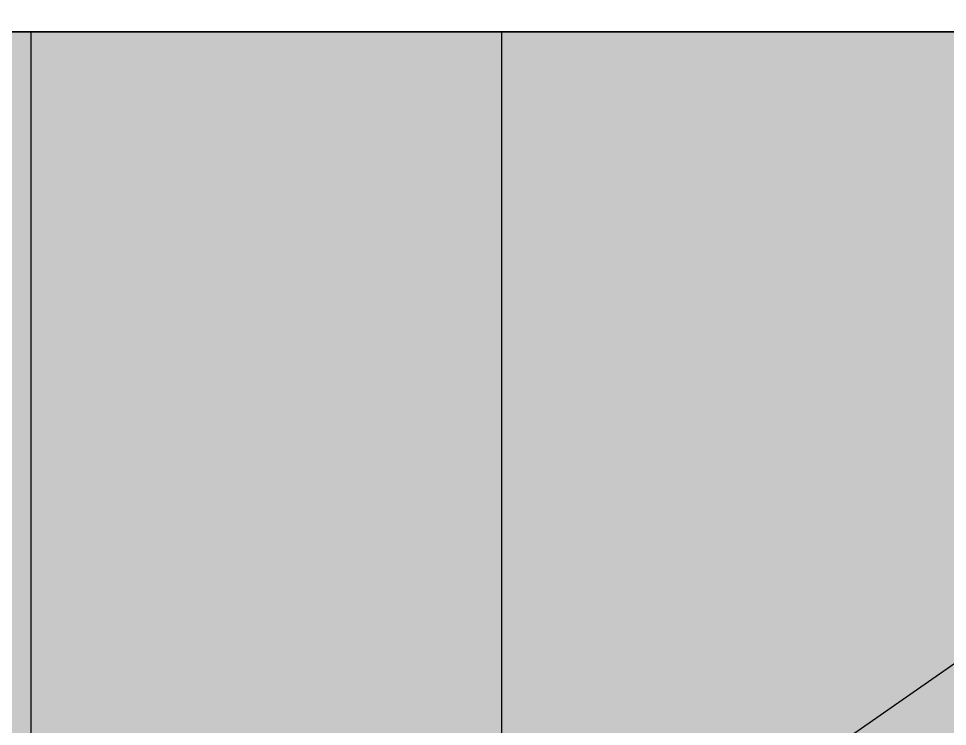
# Model space of a CAD drawing. Header units: millimetres. Extents: x 118878 to 201916, y 10986 to 20993.
# Drawn here: x 188864.4 to 188982.8, y 13749.5 to 13839.7 of the extents above; entities that cross this region are included whole.
import ezdxf

# ---------------------------------------------------------------- set-up
doc = ezdxf.new("R2010")
doc.units = ezdxf.units.MM
doc.header["$LTSCALE"] = 100
for name, color, linetype in [('0-DARPUSH', 213, 'Continuous'), ('0-handrail', 135, 'Continuous'), ('0-hatch', 253, 'Continuous'), ('4', 4, 'Continuous')]:
    doc.layers.add(name, color=color, linetype=linetype)

msp = doc.modelspace()

# ---------------------------------------------------------------- hatches: boundary and pattern name
at = {"layer": '0-hatch', "true_color": 0x999999, "transparency": 33554687}
h = msp.add_hatch(color=253, dxfattribs=at)
h.paths.add_polyline_path([(189295.98, 12962.97), (189205.98, 12962.97), (188635.98, 12962.97), (188635.98, 12942.97), (188645.98, 12942.97), (188645.98, 12932.97), (188635.98, 12932.97), (188635.98, 12882.97), (189590.98, 12882.97), (189590.98, 12902.97), (189295.98, 12902.97)], flags=0)
h.paths.add_polyline_path([(188635.98, 12932.97), (187985.98, 12932.97), (187985.98, 12927.97), (187985.98, 12917.97), (187940.98, 12917.97), (187940.98, 12912.97), (187940.98, 12902.97), (187895.98, 12902.97), (187895.98, 12897.97), (187895.98, 12887.97), (187850.98, 12887.97), (187850.98, 12882.97), (188635.98, 12882.97)], flags=0)
h.paths.add_polyline_path([(188635.98, 13362.47), (188615.98, 13362.47), (188615.98, 13342.97), (188572.23, 13342.97), (188565.06, 13337.97), (188485.98, 13337.97), (188485.98, 13262.97), (188635.98, 13262.97)], flags=0)
h.paths.add_polyline_path([(188635.98, 13387.36), (188572.23, 13342.97), (188615.98, 13342.97), (188615.98, 13362.47), (188635.98, 13362.47)], flags=0)
h.paths.add_polyline_path([(189099.28, 13837.97), (188265.98, 13837.97), (188265.98, 13722.97), (188699.98, 13722.97), (188699.98, 13717.97), (188695.98, 13717.97), (188695.98, 13642.97), (188605.98, 13642.97), (188605.98, 13494.42)], flags=0)
h.paths.add_polyline_path([(189133.14, 13757.97), (189108.02, 13837.97), (189099.28, 13837.97), (188605.98, 13494.42), (188605.98, 13390.84)], flags=0)
h.paths.add_polyline_path([(189147.98, 13837.97), (189108.02, 13837.97), (189133.14, 13757.97), (189147.98, 13757.97)], flags=0)
h.paths.add_polyline_path([(188480.98, 13642.97), (188430.98, 13642.97), (188430.98, 13442.97), (188480.98, 13442.97)], flags=0)
h.paths.add_polyline_path([(188480.98, 13442.97), (188430.98, 13442.97), (188430.98, 13357.97), (188480.98, 13357.97)], flags=0)
h.paths.add_polyline_path([(189295.98, 13732.97), (189205.98, 13732.97), (189205.98, 13262.97), (189295.98, 13262.97)], flags=0)
h.paths.add_polyline_path([(188480.98, 12962.97), (188430.98, 12962.97), (188430.98, 12942.97), (188480.98, 12942.97)], flags=0)
at = {"layer": '0-hatch', "transparency": 33554687}
h = msp.add_hatch(dxfattribs=at)
h.set_pattern_fill('ANSI31', color=8, scale=18.8976, angle=45, style=0, pattern_type=0)
h.set_pattern_definition([(90, (188265.98, 13837.966), (-60, 0), [])])
h.paths.add_polyline_path([(189099.28, 13837.97), (188265.98, 13837.97), (188265.98, 13722.97), (188699.98, 13722.97), (188699.98, 13717.97), (188695.98, 13717.97), (188695.98, 13642.97), (188615.98, 13642.97), (188615.98, 13501.39)], flags=0)
h.paths.add_polyline_path([(189147.98, 13837.97), (189108.02, 13837.97), (189133.14, 13757.97), (189147.98, 13757.97)], flags=0)
h.paths.add_polyline_path([(189133.14, 13757.97), (189108.02, 13837.97), (189099.28, 13837.97), (188615.98, 13501.39), (188615.98, 13397.8)], flags=0)

# ---------------------------------------------------------------- linework, layer by layer
at = {"layer": '0-DARPUSH'}
msp.add_lwpolyline([(188261.98, 13837.97), (189151.98, 13837.97), (189151.98, 13842.97), (188261.98, 13842.97)], close=True, dxfattribs=at)
at = {"layer": '0-handrail'}
msp.add_lwpolyline([(189133.14, 13757.97), (189106.45, 13842.97), (188532.1, 13442.97), (188558.78, 13357.97)], close=True, dxfattribs=at)
at = {"layer": '4'}
msp.add_lwpolyline([(189147.98, 13742.97), (189147.98, 13837.97), (188265.98, 13837.97), (188265.98, 13722.97)], dxfattribs=at)

doc.saveas('drawing.dxf')
